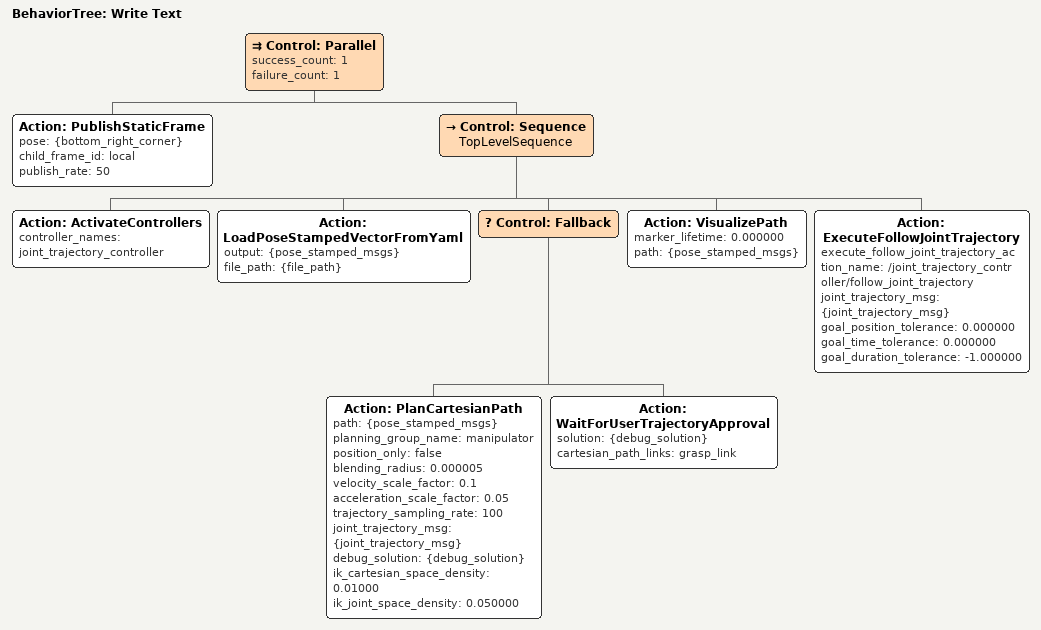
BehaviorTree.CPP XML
<?xml version='1.0' encoding='UTF-8'?>
<root BTCPP_format="4" main_tree_to_execute="Write Text">
  <BehaviorTree ID="Write Text" _description="Read a sequence of poses representing a text from a YAML file and draw the text on a flat surface using Cartesian planning." _hardcoded="false">
    <Control ID="Parallel" success_count="1" failure_count="1">
      <Action ID="PublishStaticFrame" pose="{bottom_right_corner}" child_frame_id="local" publish_rate="50"/>
      <Control ID="Sequence" name="TopLevelSequence">
        <Action ID="ActivateControllers" controller_names="joint_trajectory_controller"/>
        <Action ID="LoadPoseStampedVectorFromYaml" output="{pose_stamped_msgs}" file_path="{file_path}"/>
        <Control ID="Fallback">
          <Action ID="PlanCartesianPath" path="{pose_stamped_msgs}" planning_group_name="manipulator" position_only="false" blending_radius="0.000005" velocity_scale_factor="0.1" acceleration_scale_factor="0.05" trajectory_sampling_rate="100" joint_trajectory_msg="{joint_trajectory_msg}" debug_solution="{debug_solution}" ik_cartesian_space_density="0.01000" ik_joint_space_density="0.050000"/>
          <Action ID="WaitForUserTrajectoryApproval" solution="{debug_solution}" cartesian_path_links="grasp_link"/>
        </Control>
        <Action ID="VisualizePath" marker_lifetime="0.000000" path="{pose_stamped_msgs}"/>
        <Action ID="ExecuteFollowJointTrajectory" execute_follow_joint_trajectory_action_name="/joint_trajectory_controller/follow_joint_trajectory" joint_trajectory_msg="{joint_trajectory_msg}" goal_position_tolerance="0.000000" goal_time_tolerance="0.000000" goal_duration_tolerance="-1.000000"/>
      </Control>
    </Control>
  </BehaviorTree>
</root>
